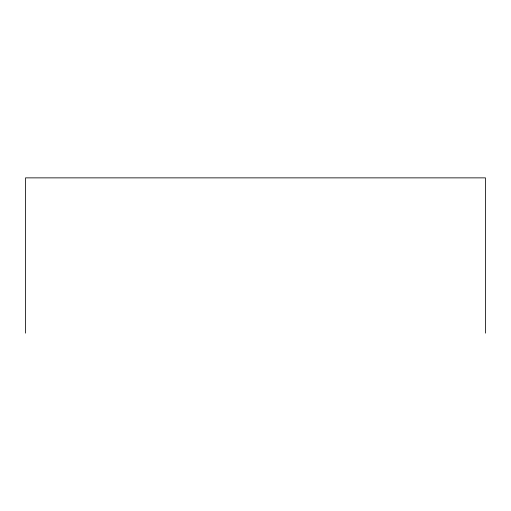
<?xml version="1.0" encoding="UTF-8"?>
<svg xmlns="http://www.w3.org/2000/svg" width="511" height="511" viewBox="0 0 511 511"><rect width="100%" height="100%" fill="white"/><g stroke="black" fill="none" stroke-linecap="round" stroke-linejoin="round"><path stroke-width="0.77" d="M485.45 333.134L485.45 177.866L25.55 177.866L25.55 333.134"/></g></svg>
